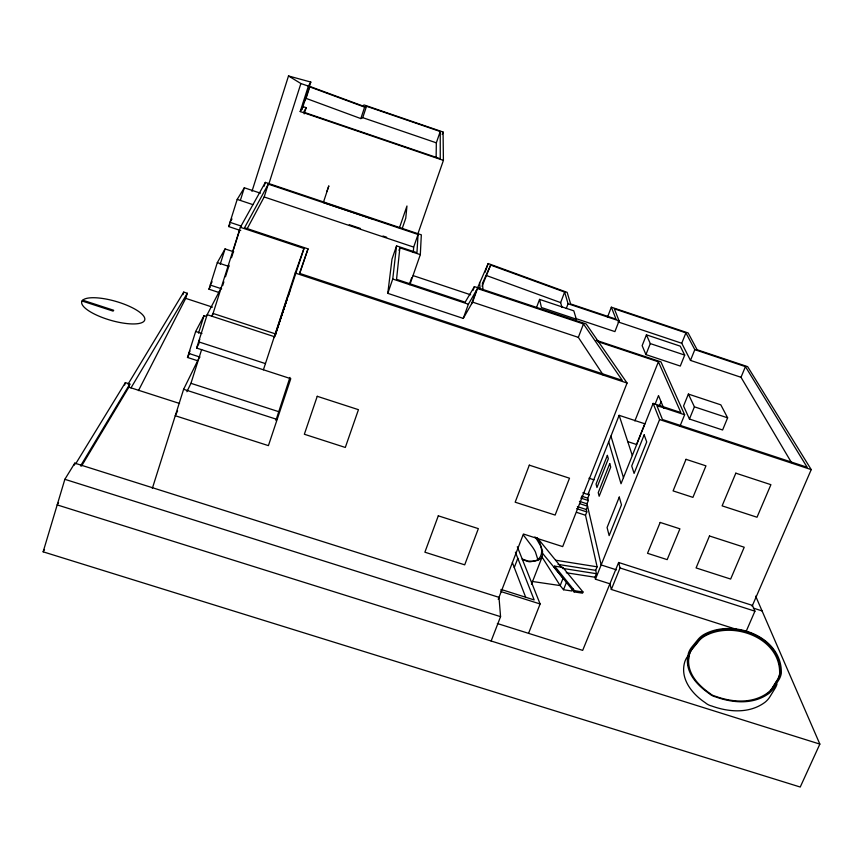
<?xml version="1.0" encoding="UTF-8"?>
<svg xmlns="http://www.w3.org/2000/svg" width="863" height="863" viewBox="0 0 863 863"><rect width="100%" height="100%" fill="white"/><g stroke="black" fill="none" stroke-linecap="round" stroke-linejoin="round"><path stroke-width="1.29" d="M436.139 156.99L436.333 142.827L440.238 131.51L366.516 106.257L364.628 107.12L309.795 86.904L307.746 90.335M409.828 284.704L420.313 254.65L421.327 234.833L265.34 182.384L240.346 227.293L212.32 315.804M418.059 234.477L416.958 252.697L396.559 245.869L391.996 259.105L387.789 293.344L463.258 318.415L472.579 302.126L477.487 288.533L583.474 323.949L622.245 380.346L299.526 273.355L308.015 248.868L244.553 227.724L268.274 184.132L418.059 234.477L413.668 247.098L413.291 252.471M420.313 254.65L399.882 247.81L396.549 279.321L465.146 302.179L474.391 286.613L586.171 323.959L627.067 383.032L562.687 546.603L523.42 534.014L498.231 599.343M387.789 293.344L392.741 279.029L396.559 245.869M531.489 584.186L531.824 582.352M688.469 657.498L689.062 655.093A142.827 51.51 26.5 0 1 692.493 648.771L698.609 641.274A140.734 50.011 26.4 0 1 704.219 636.43C732.45 620.001 780.939 637.779 779.623 673.884A132.427 48.026 23.9 0 1 778.275 678.361M275.912 420.432L289.946 377.411M755.654 596.139L819.85 744.1L800.238 787.034L43.15 551.824L64.854 479.31L74.79 463.151L498.997 597.347L500.562 616.667L491.144 641.004M74.164 465.233L74.79 463.151M124.65 384.995L125.383 382.611L129.828 384.046L128.867 387.163L81.532 466.074M182.945 294.639L183.733 292.104L187.293 293.269L185.707 298.361L138.436 390.648M197.541 360.723L187.487 357.455L195.664 331.489L204.046 315.599L206.473 316.397M219.126 292.546L208.965 289.202L217.325 262.6L225.06 248.922L233.646 251.769M240.734 230.583L228.663 226.559L237.206 199.385L244.326 187.778L260.421 193.172M198.533 333.096L204.046 315.599M220.216 264.272L225.06 248.922M240.443 200.108L244.326 187.778M152.341 488.382L183.614 389.289L198.868 358.296M177.584 410.928L175.265 415.729L268.415 445.632L290.777 378.684L196.624 348.059L207.163 314.682L221.187 287.811M186.883 391.726L190.95 383.323L201.651 349.504M232.881 251.597L239.385 231.09M251.964 191.349L288.501 75.966L310.809 82.071L301.974 109.623M222.654 285.664L223.862 281.845M225.47 276.764L229.094 265.329M231.511 257.713L233.517 251.36M264.121 186.225L265.34 182.384M246.786 229.461L264.175 196.969L268.274 184.132M268.781 184.164L300.885 83.538L288.501 75.966M417.509 234.919L443.409 160.389L300.205 111.554L308.371 86.106L310.809 82.071M303.474 102.902L306.106 98.393L309.795 86.904M304.197 113.873L306.182 107.681L302.535 106.429M263.409 369.785L295.2 273.021L303.981 248.49L240.346 227.293M274.207 337.541L289.698 291.381M274.585 336.883L287.573 297.357M275.221 335.427L286.807 300.184M288.458 295.729L303.981 248.49M308.015 248.868L299.763 273.398M323.463 202.201L328.846 185.858L326.818 191.64M306.106 98.393L360.831 118.587L364.628 107.12M360.831 118.587L362.74 117.659L366.516 106.257M399.364 228.059L406.958 205.998L405.761 218.22L402.244 228.415M398.997 250.346L399.882 247.81M442.223 134.466L443.075 132.028L364.197 104.995L362.395 105.815L308.436 85.922M409.526 283.905L411.716 277.638M531.705 583.701L542.266 556.592L542.547 551.155L539.99 543.312A91.661 32.988 20.8 0 0 537.487 539.17M473.032 290.378L474.391 286.613M463.258 318.415L468.372 304.218L477.487 288.533M471.425 304.154L476.365 290.486M477.703 287.519L488.188 263.539L567.142 292.352L570.616 303.938L616.02 319.148L611.338 307.185L688.156 332.967L697.131 349.752L747.649 366.667L811.231 469.612L752.094 606.268M485.038 272.266L488.188 263.539M482.072 286.311L490.648 265.081L564.618 292.072L568.07 303.765L566.247 308.576M536.376 307.929L539.558 299.385L573.809 310.842L576.333 319.181L541.435 307.519L539.558 299.385M561.986 307.411L560.648 302.622L564.618 292.072M603.28 375.081L578.339 337.368L583.474 323.949M607.487 317.174L611.338 307.185M514.272 567.53L517.822 558.339M680.066 425.998L684.629 414.758L656.84 405.567L662.471 419.526L807.164 467.271L745.427 366.613L694.812 349.666L685.912 332.859L614.327 308.825L619.084 320.863L614.92 331.608L575.438 318.415M554.639 566.139L554.186 567.304L574.089 591.91L582.514 593.172L582.989 591.986L562.892 567.433L554.639 566.139L574.564 590.713L582.989 591.986M528.555 633.334L540.109 603.971L517.315 546.743M646.419 334.833L642.148 345.675L645.934 354.607L680.292 366.063L684.704 355.081L680.206 346.139L646.419 334.833L650.292 343.582L645.934 354.607M587.962 494.38L619.138 415.33L644.801 423.787L636.527 444.488L627.574 441.554M579.429 501.36L587.013 503.809L588.307 500.518L587.757 498.156L589.051 494.877L588.566 492.838M562.439 568.598L562.892 567.433M739.354 630.292L611.328 589.461L609.99 583.83L595.438 579.181L595.017 577.239L596.441 573.701L595.697 570.357L597.11 566.818L585.502 515.233L586.808 511.921L586.257 509.504L587.563 506.203L579.958 503.744M572.827 588.566L571.856 591.004L563.507 589.742L566.419 582.417M634.877 420.961L658.393 361.802L597.304 341.435M574.089 591.91L574.564 590.713M658.393 361.802L680.885 412.568L653.14 403.388L621.026 483.744L608.685 441.824M655.039 404.272L658.512 395.578L663.787 408.285M791.49 462.59L741.015 377.293L690.486 360.41L681.748 343.258L685.912 332.859M659.084 406.592L661.047 401.683M595.438 579.181L659.591 419.58L653.14 403.388M690.486 360.41L694.812 349.666M745.751 632.331L754.92 611.187L752.471 605.416L618.631 562.493L582.676 650.378L497.347 623.518M688.383 394.078L683.55 406.009L689.44 419.03L722.601 429.99L727.628 417.832L720.821 404.844L688.383 394.078L694.413 406.829L727.628 417.832M611.328 589.461L620.044 567.983L618.631 562.493M689.44 419.03L694.413 406.829M741.015 377.293L745.427 366.613M490.648 265.081L482.406 283.452L483.075 289.968M196.624 348.059L199.051 343.28M199.795 339.461L198.587 341.834L265.437 363.603M211.856 315.815L213.064 313.452L275.869 334.024M187.487 357.455L189.687 353.204M189.989 351.058L188.76 353.42L200.033 357.088M208.965 289.202L210.184 286.969M212.093 281.748L210.259 285.07L221.651 288.825M306.182 107.681L303.668 112.168L440.259 158.749L440.238 131.51M300.205 111.554L302.794 107.066M43.15 551.824L44.498 549.494M228.663 226.559L230 224.294M231.996 218.965L229.99 222.341L241.5 226.171M130.982 387.897L187.293 293.269M80.55 465.923L129.828 384.046M58.544 502.676L57.195 504.909L819.85 744.1M128.015 384.186L183.733 292.104M75.631 463.895L125.383 382.611M542.007 557.336L538.253 560.27L530.745 561.684A4.779 1.737 21.9 0 1 526.247 560.907L522.417 559.537M777.164 680.422L772.094 688.609A134.283 49.439 24 0 1 770.681 690.605M531.888 581.403L560.173 585.578L563.507 589.742M566.257 572.752L595.017 577.239M558.059 564.402L595.697 570.357M563.755 568.555L596.441 573.701M555.578 560.206L597.11 566.818M64.854 479.31L500.562 616.667M502.32 589.839L534.165 599.936L515.405 552.201M540.109 603.971L501.198 591.651L501.004 589.429M522.212 559.041L526.247 560.432A3.797 1.381 21.9 0 0 529.925 561.069C540.993 562.913 544.79 550.95 538.89 543.043A90.442 32.546 20.8 0 0 534.92 536.872M753.377 608.124L762.061 610.907M620.044 567.983L754.92 611.187M616.495 569.86L601.155 564.952L586.894 503.312M183.614 389.289L277.152 419.461M128.867 387.163L179.547 403.463M582.795 492.849L589.051 494.877M581.5 496.128L587.757 498.156M580.723 498.059L588.307 500.518M577.39 506.635L586.257 509.504M190.95 383.323L278.533 411.619M576.635 508.641L586.808 511.921M576.603 512.352L585.502 515.233M195.664 331.489L201.942 333.539M82.794 300.216L113.7 310.281L113.085 311.111L82.125 301.025M588.954 478.199L594.089 479.86M185.707 298.361L212.481 307.142M207.163 314.682L274.294 336.656M659.591 419.58L811.231 469.612M295.2 273.021L627.067 383.032M217.325 262.6L228.76 266.387M413.248 275.653L470.648 294.801M596.16 340.27L660.939 361.867L684.629 414.758M472.579 302.126L578.339 337.368M392.741 279.029L468.372 304.218M349.256 224.714L360.507 228.479M382.956 236.02L386.689 237.271M264.175 196.969L413.668 247.098M568.07 303.765L619.084 320.863M617.93 321.877L681.748 343.258M237.206 199.385L252.913 204.639M650.292 343.582L684.704 355.081M323.463 202.535L371.726 218.76M300.885 83.538L308.371 86.106M362.74 117.659L436.333 142.827M486.818 275.664L560.648 302.622M542.557 553.334L563.064 578.275L560.173 585.578L541.781 556.657M537.12 537.595L561.177 567.056M512.363 562.568L525.653 597.185M619.138 415.33L632.309 455.524M610.95 436.095L623.464 477.649M537.908 559.774L535.427 551.942A90.302 33.01 20.8 0 0 531.489 545.718L525.082 537.239A89.374 32.363 20.6 0 0 523.42 535.157M479.526 282.449L480.141 288.814M688.21 663.701L688.383 665.589M443.075 132.028L443.409 160.389M768.965 692.482A134.283 49.439 24 0 1 766.97 694.208M688.189 655.675A143.981 52.567 26.6 0 0 684.693 662.115C679.828 678.944 692.212 694.035 705.384 702.773A6.257 2.416 25.5 0 0 711.727 706.01C728.804 712.223 749.332 713.777 764.737 702.471A135.362 50.453 24 0 0 769.925 696.732L775.028 688.437A133.495 49.018 24 0 0 776.98 684.111M688.674 658.825C687.369 673.938 698.631 685.567 710.066 693.528A5.189 1.974 25.4 0 0 715.47 696.268C732.223 702.374 752.32 703.949 767.509 692.989A134.304 49.342 23.9 0 0 772.633 687.401L777.703 679.224A132.449 47.94 23.9 0 0 780.152 672.698C781.414 636.614 732.957 618.89 704.726 635.254A140.766 49.925 26.4 0 0 699.116 640.087L693.011 647.574A142.859 51.424 26.5 0 0 689.58 653.874L688.674 658.825M687.477 658.35C686.139 673.744 697.682 685.546 709.31 693.679A6.257 2.395 25.4 0 0 715.675 696.905C732.719 703.086 753.183 704.812 768.642 693.625A135.577 49.817 23.9 0 0 773.798 687.984L778.858 679.796A133.7 48.393 23.9 0 0 781.317 673.205C782.31 636.344 732.687 618.113 703.669 634.661A142.093 50.388 26.4 0 0 697.994 639.526L691.878 647.002A144.207 51.909 26.5 0 0 688.404 653.356L687.477 658.35M317.239 396.3L304.348 434.251L345.308 447.455L358.447 409.677L317.239 396.3M438.296 515.826L424.887 552.201L464.704 564.844L478.35 528.641L438.296 515.826M529.31 465.157L515.168 502.19L555.125 515.071L569.504 478.21L529.31 465.157M607.379 455.394L596.063 484.035L596.948 487.552L608.339 458.76L607.379 455.394M609.731 463.636L598.242 492.633L599.159 496.247L610.713 467.099L609.731 463.636M619.267 497.088L607.088 527.52L609.138 535.61L621.479 504.855L619.267 497.088M644.165 434.866L631.716 465.988L634.1 473.409L646.721 441.942L644.165 434.866M660.173 522.439L647.53 553.312L667.175 559.634L679.915 528.836L660.173 522.439M686.02 459.321L673.086 490.896L692.924 497.368L705.956 465.858L686.02 459.321M709.483 535.977L696.074 567.93L730.648 579.062L744.219 547.228L709.483 535.977M735.826 473.172L722.115 505.858L757.013 517.239L770.907 484.682L735.826 473.172M82.363 300.583L81.737 301.737A32.772 9.795 16.2 0 0 124.11 323.226A32.772 9.795 16.2 0 0 135.502 309.461A32.772 9.795 16.2 0 0 83.506 299.612L82.363 300.583"/></g></svg>
